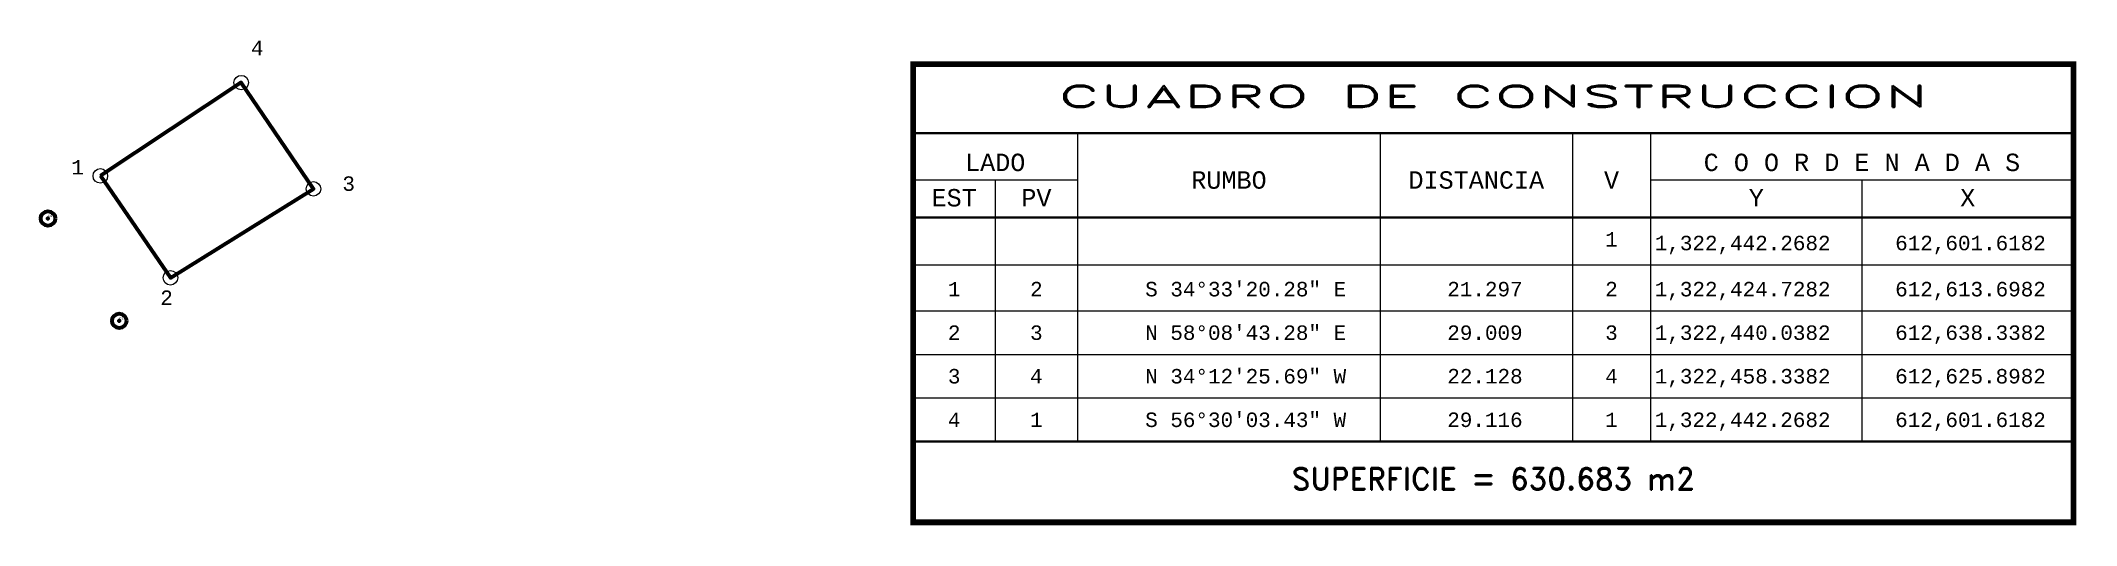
# Model space of a CAD drawing. Header units: millimetres. Extents: x 612591 to 612942, y 1322382 to 1322466.
import ezdxf
from ezdxf.enums import TextEntityAlignment as Align

# ---------------------------------------------------------------- set-up
doc = ezdxf.new("R2010")
doc.units = ezdxf.units.MM
doc.header["$PDMODE"] = 32
doc.header["$PDSIZE"] = 2.5
doc.layers.get('0').update_dxf_attribs({"color": 1, "linetype": 'CONTINUOUS', "lineweight": 100})
for name, color, linetype in [('CVL_CUADCON', 1, 'CONTINUOUS'), ('CVL_CUADCON_LIN', 8, 'CONTINUOUS'), ('CVL_CUADCON_TIT', 1, 'CONTINUOUS'), ('CVL_CUADCON_TX', 2, 'CONTINUOUS'), ('CVL_PUNTO', 2, 'CONTINUOUS'), ('CVL_PUNTO_NUM', 2, 'CONTINUOUS')]:
    doc.layers.add(name, color=color, linetype=linetype)
doc.layers.add('Point', color=5, linetype='CONTINUOUS', lineweight=100)
doc.layers.add('Point_Name', color=1, linetype='CONTINUOUS', lineweight=100)
doc.styles.add('HUECA1', font='hueca1.shx')
doc.styles.add('MONOTXT4', font='monotxt4.shx')
doc.styles.get("Standard").update_dxf_attribs({"font": 'arial.ttf', "width": 0.65})

msp = doc.modelspace()

# ---------------------------------------------------------------- linework, layer by layer
at = {"color": 0, "elevation": 61.35}
msp.add_lwpolyline([(612601.62, 1322442.27), (612613.7, 1322424.73), (612638.34, 1322440.04), (612625.9, 1322458.34)], close=True, dxfattribs=at)
at = {"layer": 'CVL_CUADCON', "color": 1, "linetype": 'Continuous', "const_width": 1, "flags": 128}
msp.add_lwpolyline([(612741.67, 1322461.52), (612941.61, 1322461.52), (612941.61, 1322382.6), (612741.67, 1322382.6)], close=True, dxfattribs=at)
at = {"layer": 'CVL_CUADCON', "color": 1, "linetype": 'Continuous', "const_width": 0.375, "flags": 128}
for points in [[(612741.67, 1322449.64), (612941.61, 1322449.64)], [(612741.67, 1322435.1), (612941.61, 1322435.1)], [(612741.67, 1322396.52), (612941.61, 1322396.52)]]:
    msp.add_lwpolyline(points, dxfattribs=at)
at = {"layer": 'CVL_CUADCON_LIN', "color": 8, "linetype": 'Continuous'}
for p, q in [((612770, 1322449.64), (612770, 1322396.52)), ((612822.17, 1322449.64), (612822.17, 1322396.52)), ((612855.28, 1322449.64), (612855.28, 1322396.52)), ((612868.75, 1322449.64), (612868.75, 1322396.52)), ((612741.67, 1322441.57), (612770, 1322441.57)), ((612755.82, 1322441.57), (612755.82, 1322396.52)), ((612868.75, 1322441.57), (612941.61, 1322441.57)), ((612905.18, 1322441.57), (612905.18, 1322396.52)), ((612741.67, 1322426.96), (612941.61, 1322426.96)), ((612741.67, 1322419.02), (612941.61, 1322419.02)), ((612741.67, 1322411.52), (612941.61, 1322411.52)), ((612741.67, 1322404.02), (612941.61, 1322404.02)), ((612741.67, 1322396.52), (612941.61, 1322396.52))]:
    msp.add_line(p, q, dxfattribs=at)
at = {"layer": 'CVL_PUNTO', "color": 2}
for p in [(612625.9, 1322458.34), (612601.62, 1322442.27), (612638.34, 1322440.04), (612613.7, 1322424.73)]:
    msp.add_point(p, dxfattribs=at)
at = {"layer": 'Point'}
for p in [(612592.6, 1322434.94, 61.18), (612604.89, 1322417.31, 61.19)]:
    msp.add_point(p, dxfattribs=at)

# ---------------------------------------------------------------- texts
at = {"layer": 'CVL_CUADCON_TIT', "color": 1, "style": 'HUECA1', "width": 1.758658}
msp.add_text('CUADRO DE CONSTRUCCION', height=3.75, dxfattribs=at).set_placement((612766.67, 1322454.09), (612916.61, 1322454.09), align=Align.FIT)
at = {"layer": 'CVL_CUADCON_TIT', "color": 1, "style": 'MONOTXT4'}
for s, p in [('LADO', (612755.82, 1322443.1)), ('C O O R D E N A D A S', (612905.17, 1322443.1)), ('EST', (612748.75, 1322437.01)), ('PV', (612762.92, 1322437.01)), ('Y', (612886.97, 1322437.01)), ('X', (612923.4, 1322437.01))]:
    msp.add_text(s, height=3, dxfattribs=at).set_placement(p, align=Align.CENTER)
at = {"layer": 'CVL_CUADCON_TIT', "color": 1}
for s, height, style, p in [('RUMBO', 3, 'MONOTXT4', (612796.1, 1322441.57)), ('DISTANCIA', 3, 'MONOTXT4', (612838.72, 1322441.57)), ('V', 3, 'MONOTXT4', (612862.02, 1322441.57)), ('SUPERFICIE = 630.683 m2', 3.75, 'HUECA1', (612841.64, 1322390.1))]:
    msp.add_text(s, height=height, dxfattribs=dict(at, style=style)).set_placement(p, align=Align.MIDDLE)
at = {"layer": 'CVL_CUADCON_TX', "color": 2, "style": 'MONOTXT4'}
for s, p in [('1', (612862.01, 1322430.09)), ('1', (612748.75, 1322421.52)), ('2', (612762.91, 1322421.52)), ('2', (612862.01, 1322421.52)), ('2', (612748.75, 1322414.02)), ('3', (612762.91, 1322414.02)), ('3', (612862.01, 1322414.02)), ('3', (612748.75, 1322406.52)), ('4', (612762.91, 1322406.52)), ('4', (612862.01, 1322406.52)), ('4', (612748.75, 1322399.02)), ('1', (612762.91, 1322399.02)), ('1', (612862.01, 1322399.02))]:
    msp.add_text(s, height=2.5, dxfattribs=at).set_placement(p, align=Align.CENTER)
for s, p in [('1,322,442.2682', (612869.47, 1322429.46)), ('612,601.6182', (612910.9, 1322429.46)), ('S 34%%d33\'20.28" E', (612781.67, 1322421.52)), ('21.297', (612833.72, 1322421.52)), ('1,322,424.7282', (612869.47, 1322421.52)), ('612,613.6982', (612910.9, 1322421.52)), ('N 58%%d08\'43.28" E', (612781.67, 1322414.02)), ('29.009', (612833.72, 1322414.02)), ('1,322,440.0382', (612869.47, 1322414.02)), ('612,638.3382', (612910.9, 1322414.02)), ('N 34%%d12\'25.69" W', (612781.67, 1322406.52)), ('22.128', (612833.72, 1322406.52)), ('1,322,458.3382', (612869.47, 1322406.52)), ('612,625.8982', (612910.9, 1322406.52)), ('S 56%%d30\'03.43" W', (612781.67, 1322399.02)), ('29.116', (612833.72, 1322399.02)), ('1,322,442.2682', (612869.47, 1322399.02)), ('612,601.6182', (612910.9, 1322399.02))]:
    msp.add_text(s, height=2.5, dxfattribs=at).set_placement(p)
at = {"layer": 'CVL_PUNTO_NUM', "color": 2, "style": 'MONOTXT4'}
for s, p in [('4', (612627.57, 1322463.05)), ('1', (612596.62, 1322442.52)), ('3', (612643.33, 1322439.69)), ('2', (612611.95, 1322420.04))]:
    msp.add_text(s, height=2.5, dxfattribs=at).set_placement(p)
at = {"layer": 'Point_Name'}
for s, p in [('c4', (612592.6, 1322435.19)), ('c1', (612604.89, 1322417.56))]:
    msp.add_text(s, height=0.5, dxfattribs=at).set_placement(p)

doc.saveas('drawing.dxf')
